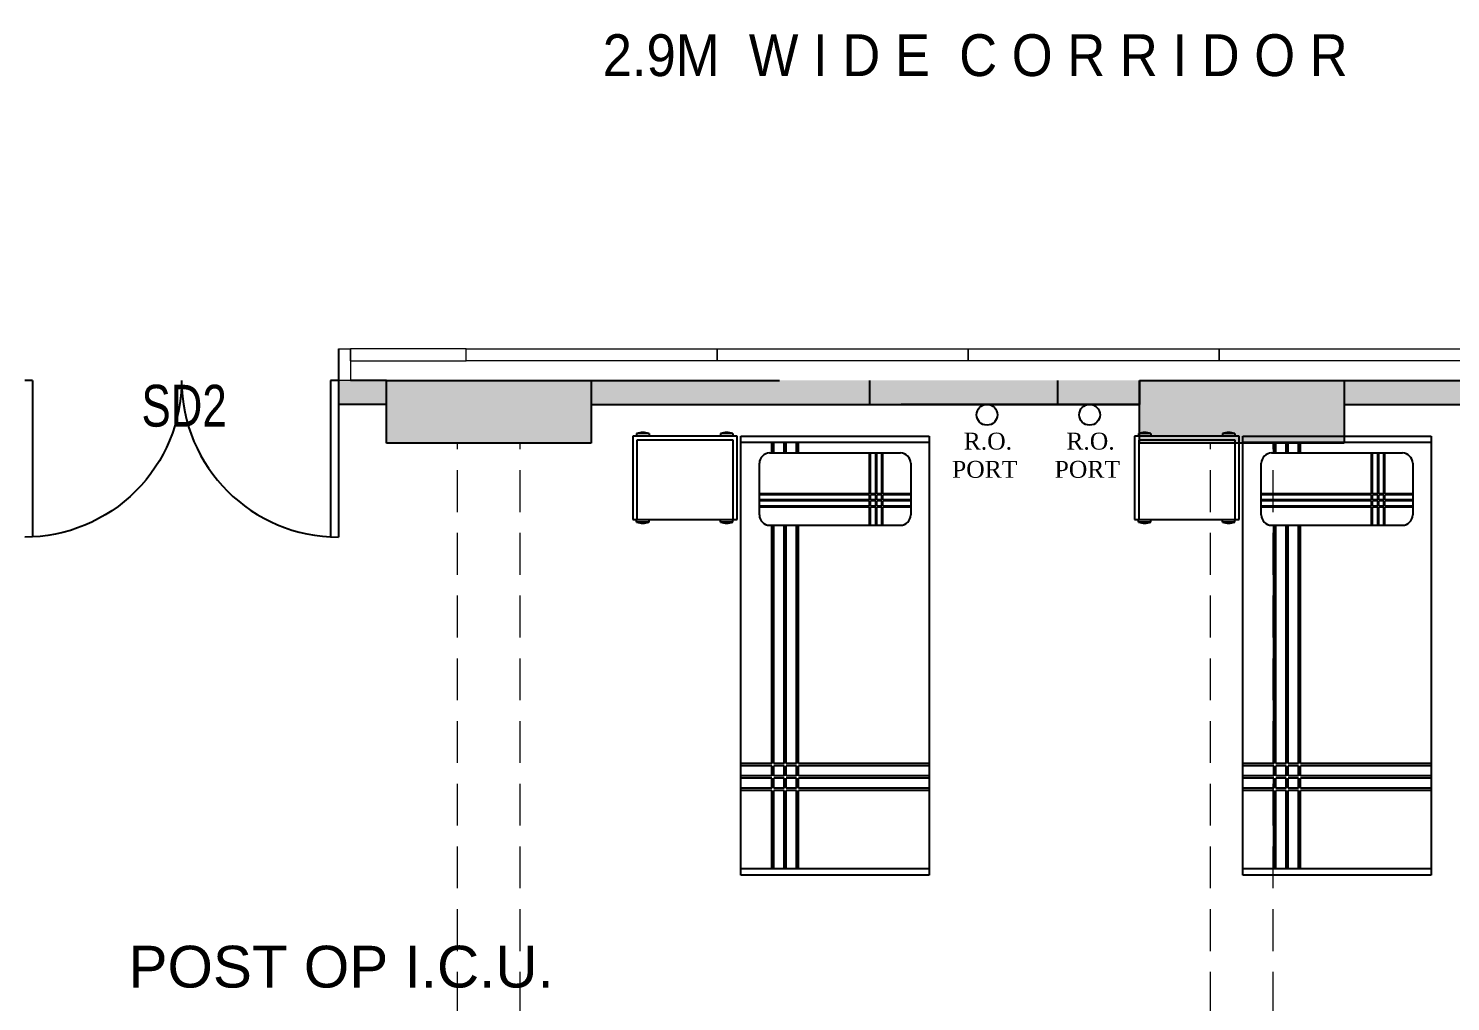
# Model space of a CAD drawing. Extents: x 11034434 to 11724204, y -4674497 to -3911811.
# Drawn here: x 11652738 to 11659537, y -4573195 to -4568539 of the extents above; entities that cross this region are included whole.
import ezdxf

# ---------------------------------------------------------------- set-up
doc = ezdxf.new("R2010")
doc.units = 0
doc.header["$MEASUREMENT"] = 0
doc.linetypes.add('CENTER', pattern=[0])
doc.linetypes.add('HIDDEN', pattern=[0.375, 0.25, -0.125])
doc.layers.get('0').update_dxf_attribs({"color": 251, "linetype": 'CONTINUOUS'})
for name, color, linetype in [('BEAM', 251, 'CONTINUOUS'), ('HATCH', 251, 'CONTINUOUS'), ('HS', 251, 'CONTINUOUS')]:
    doc.layers.add(name, color=color, linetype=linetype)
doc.layers.add('OT TEXT', color=251, linetype='CONTINUOUS', lineweight=5)
doc.layers.add('WALL PANEL', color=7, linetype='CONTINUOUS', lineweight=15)
doc.styles.add('ARIAL', font='arial.ttf', dxfattribs={"width": 0.75})
doc.styles.get("Standard").update_dxf_attribs({"font": 'arial.ttf'})

msp = doc.modelspace()

# ---------------------------------------------------------------- hatches: boundary and pattern name
at = {"layer": 'HATCH', "ltscale": 500}
h = msp.add_hatch(color=251, dxfattribs=at)
h.dxf.hatch_style = 1
h.paths.add_polyline_path([(11633364, -4566323), (11633664, -4566323), (11633664, -4567223), (11633364, -4567223)])
h.paths.add_polyline_path([(11676774, -4570188), (11677674, -4570188), (11677674, -4570488), (11676774, -4570488)])
h.paths.add_polyline_path([(11651189, -4576253), (11651489, -4576253), (11651489, -4577153), (11651189, -4577153)])
h.paths.add_polyline_path([(11673574, -4576253), (11674174, -4576253), (11674174, -4576553), (11673574, -4576553)])
h.paths.add_polyline_path([(11629934, -4558133), (11630684, -4558133), (11630684, -4558433), (11629934, -4558433)])
h.paths.add_polyline_path([(11629934, -4561663), (11630834, -4561663), (11630834, -4561963), (11629934, -4561963)])
h.paths.add_polyline_path([(11666915.7, -4576153), (11667744, -4576153), (11667744, -4576453), (11666915.7, -4576453)])
h.paths.add_polyline_path([(11643159, -4575553), (11643459, -4575553), (11643459, -4576453), (11643159, -4576453)])
h.paths.add_polyline_path([(11636989, -4575703), (11637289, -4575703), (11637289, -4576453), (11636989, -4576453)])
h.paths.add_polyline_path([(11636664, -4576478), (11636964, -4576478), (11636964, -4577228), (11636664, -4577228)])
h.paths.add_polyline_path([(11629934, -4547263), (11630684, -4547263), (11630684, -4547563), (11629934, -4547563)])
h.paths.add_polyline_path([(11676774, -4547263), (11677674, -4547263), (11677674, -4547563), (11676774, -4547563)])
h.paths.add_polyline_path([(11629834, -4566323), (11630134, -4566323), (11630134, -4567223), (11629834, -4567223)])
h.paths.add_polyline_path([(11636664, -4575703), (11636964, -4575703), (11636964, -4576453), (11636664, -4576453)])
h.paths.add_polyline_path([(11676674, -4533533), (11676974, -4533533), (11676974, -4532554.7), (11676674, -4532554.7)])
h.paths.add_polyline_path([(11629934, -4554533), (11630684, -4554533), (11630684, -4554833), (11629934, -4554833)])
h.paths.add_polyline_path([(11658389, -4576253), (11658689, -4576253), (11658689, -4577153), (11658389, -4577153)])
h.paths.add_polyline_path([(11676774, -4527303), (11677674, -4527303), (11677674, -4527603), (11676774, -4527603)])
h.paths.add_polyline_path([(11676774, -4543663), (11677674, -4543663), (11677674, -4543963), (11676774, -4543963)])
h.paths.add_polyline_path([(11629934, -4550933), (11630684, -4550933), (11630684, -4551233), (11629934, -4551233)])
h.paths.add_polyline_path([(11661989, -4570223), (11662289, -4570223), (11662289, -4571123), (11661989, -4571123)])
h.paths.add_polyline_path([(11676774, -4550933), (11677674, -4550933), (11677674, -4551233), (11676774, -4551233)])
h.paths.add_polyline_path([(11634979, -4536533), (11635279, -4536533), (11635279, -4537133), (11634979, -4537133)])
h.paths.add_polyline_path([(11629934, -4536533), (11630834, -4536533), (11630834, -4536833), (11629934, -4536833)])
h.paths.add_polyline_path([(11676774, -4536533), (11677574, -4536533), (11677574, -4536833), (11676774, -4536833)])
h.paths.add_polyline_path([(11673574, -4565263), (11674272.9, -4565263), (11674272.9, -4565563), (11673574, -4565563)])
h.paths.add_polyline_path([(11670744, -4576153), (11671572.3, -4576153), (11671572.3, -4576453), (11670744, -4576453)])
h.paths.add_polyline_path([(11676774, -4558133), (11677674, -4558133), (11677674, -4558433), (11676774, -4558433)])
h.paths.add_polyline_path([(11634979, -4532933), (11635279, -4532933), (11635279, -4533533), (11634979, -4533533)])
h.paths.add_polyline_path([(11635304, -4532933), (11635604, -4532933), (11635604, -4533533), (11635304, -4533533)])
h.paths.add_polyline_path([(11631314, -4532633), (11631614, -4532633), (11631614, -4533533), (11631314, -4533533)])
h.paths.add_polyline_path([(11676774, -4576153), (11677674, -4576153), (11677674, -4576453), (11676774, -4576453)])
h.paths.add_polyline_path([(11649424, -4525003), (11649724, -4525003), (11649724, -4525903), (11649424, -4525903)])
h.paths.add_polyline_path([(11655454, -4525003), (11655754, -4525003), (11655754, -4525903), (11655454, -4525903)])
h.paths.add_polyline_path([(11633364, -4575703), (11633664, -4575703), (11633664, -4576453), (11633364, -4576453)])
h.paths.add_polyline_path([(11635304, -4536533), (11635604, -4536533), (11635604, -4537133), (11635304, -4537133)])
h.paths.add_polyline_path([(11646124, -4525003), (11646424, -4525003), (11646424, -4525903), (11646124, -4525903)])
h.paths.add_polyline_path([(11631314, -4526753), (11631614, -4526753), (11631614, -4527503), (11631314, -4527503)])
h.paths.add_polyline_path([(11634979, -4540133), (11635279, -4540133), (11635279, -4540733), (11634979, -4540733)])
h.paths.add_polyline_path([(11635304, -4540733), (11635604, -4540733), (11635604, -4540133), (11635304, -4540133)])
h.paths.add_polyline_path([(11633364, -4561213), (11633664, -4561213), (11633664, -4561963), (11633364, -4561963)])
h.paths.add_polyline_path([(11634979, -4526753), (11635279, -4526753), (11635279, -4527503), (11634979, -4527503)])
h.paths.add_polyline_path([(11632914, -4576478), (11633664, -4576478), (11633664, -4576778), (11632914, -4576778)])
h.paths.add_polyline_path([(11661989, -4576253), (11662289, -4576253), (11662289, -4577153), (11661989, -4577153)])
h.paths.add_polyline_path([(11633364, -4570223), (11633664, -4570223), (11633664, -4570973), (11633364, -4570973)])
h.paths.add_polyline_path([(11654789, -4576253), (11655089, -4576253), (11655089, -4577153), (11654789, -4577153)])
h.paths.add_polyline_path([(11676774, -4540133), (11677674, -4540133), (11677674, -4540433), (11676774, -4540433)])
h.paths.add_polyline_path([(11629934, -4543663), (11630684, -4543663), (11630684, -4543963), (11629934, -4543963)])
h.paths.add_polyline_path([(11670744, -4576478), (11671344, -4576478), (11671344, -4576778), (11670744, -4576778)])
h.paths.add_polyline_path([(11629659, -4576478), (11630409, -4576478), (11630409, -4576778), (11629659, -4576778)])
h.paths.add_polyline_path([(11667144, -4576478), (11667744, -4576478), (11667744, -4576778), (11667144, -4576778)])
h.paths.add_polyline_path([(11630834, -4540133), (11629934, -4540133), (11629934, -4540433), (11630834, -4540433)])
h.paths.add_polyline_path([(11643159, -4570223), (11643459, -4570223), (11643459, -4571123), (11643159, -4571123)])
h.paths.add_polyline_path([(11647589, -4576253), (11647889, -4576253), (11647889, -4577153), (11647589, -4577153)])
h.paths.add_polyline_path([(11667444, -4570223), (11667744, -4570223), (11667744, -4571123), (11667444, -4571123)])
h.paths.add_polyline_path([(11676774, -4561663), (11677674, -4561663), (11677674, -4561963), (11676774, -4561963)])
h.paths.add_polyline_path([(11676774, -4566923), (11677752.3, -4566923), (11677752.3, -4567223), (11676774, -4567223)])
h.paths.add_polyline_path([(11637734, -4526603), (11638034, -4526603), (11638034, -4527503), (11637734, -4527503)])
edge = h.paths.add_edge_path()
edge.add_line((11658239, -4526603), (11658239, -4527503))
edge.add_line((11670744, -4567223), (11671722.3, -4567223))
edge.add_line((11636664, -4561213), (11636664, -4561963))
edge.add_line((11658539, -4533533), (11658539, -4532633))
edge.add_line((11636964, -4570973), (11636964, -4570223))
edge.add_line((11636989, -4570223), (11636989, -4570973))
h.paths.add_polyline_path([(11655454, -4566923), (11656354, -4566923), (11656354, -4567223), (11655454, -4567223)], flags=17)
h.paths.add_polyline_path([(11640094, -4566323), (11640394, -4566323), (11640394, -4567223), (11640094, -4567223)], flags=17)
h.paths.add_polyline_path([(11636989, -4566473), (11637289, -4566473), (11637289, -4567223), (11636989, -4567223)], flags=17)
h.paths.add_polyline_path([(11636989, -4570223), (11637289, -4570223), (11637289, -4570973), (11636989, -4570973)], flags=17)
h.paths.add_polyline_path([(11645445.7, -4566923), (11646424, -4566923), (11646424, -4567223), (11645445.7, -4567223)], flags=17)
h.paths.add_polyline_path([(11647249.9, -4570223), (11648228.1, -4570223), (11648228.1, -4570523), (11647249.9, -4570523)], flags=17)
h.paths.add_polyline_path([(11660814, -4566923), (11661714, -4566923), (11661714, -4567223), (11660814, -4567223)], flags=17)
h.paths.add_polyline_path([(11649424, -4566923), (11650402.3, -4566923), (11650402.3, -4567223), (11649424, -4567223)], flags=17)
h.paths.add_polyline_path([(11666844, -4566923), (11667744, -4566923), (11667744, -4567223), (11666844, -4567223)], flags=17)
h.paths.add_polyline_path([(11636664, -4566473), (11636964, -4566473), (11636964, -4567223), (11636664, -4567223)], flags=17)
h.paths.add_polyline_path([(11636664, -4570223), (11636964, -4570223), (11636964, -4570973), (11636664, -4570973)], flags=17)
h.paths.add_polyline_path([(11660814, -4540133), (11661714, -4540133), (11661714, -4540433), (11660814, -4540433)], flags=17)
h.paths.add_polyline_path([(11655454, -4532933), (11655754, -4532933), (11655754, -4533533), (11655454, -4533533)], flags=16)
h.paths.add_polyline_path([(11655454, -4547263), (11656354, -4547263), (11656354, -4547563), (11655454, -4547563)], flags=17)
h.paths.add_polyline_path([(11652224, -4531073), (11652824, -4531073), (11652824, -4531373), (11652224, -4531373)], flags=17)
h.paths.add_polyline_path([(11652224, -4533233), (11652824, -4533233), (11652824, -4533533), (11652224, -4533533)], flags=16)
h.paths.add_polyline_path([(11660814, -4561663), (11661714, -4561663), (11661714, -4561963), (11660814, -4561963)], flags=17)
h.paths.add_polyline_path([(11636664, -4561213), (11636964, -4561213), (11636964, -4561963), (11636664, -4561963)], flags=17)
h.paths.add_polyline_path([(11646424, -4551233), (11645524, -4551233), (11645524, -4550933), (11646424, -4550933)], flags=17)
h.paths.add_polyline_path([(11639494, -4558133), (11640394, -4558133), (11640394, -4558433), (11639494, -4558433)], flags=17)
h.paths.add_polyline_path([(11646124, -4561363), (11646424, -4561363), (11646424, -4562263), (11646124, -4562263)], flags=17)
h.paths.add_polyline_path([(11639494, -4561663), (11640394, -4561663), (11640394, -4561963), (11639494, -4561963)], flags=17)
h.paths.add_polyline_path([(11655454, -4558133), (11656354, -4558133), (11656354, -4558433), (11655454, -4558433)], flags=17)
h.paths.add_polyline_path([(11636989, -4561213), (11637289, -4561213), (11637289, -4561963), (11636989, -4561963)], flags=17)
h.paths.add_polyline_path([(11639494, -4554533), (11640394, -4554533), (11640394, -4554833), (11639494, -4554833)], flags=17)
h.paths.add_polyline_path([(11660814, -4543663), (11661714, -4543663), (11661714, -4543963), (11660814, -4543963)], flags=17)
h.paths.add_polyline_path([(11660814, -4554533), (11661714, -4554533), (11661714, -4554833), (11660814, -4554833)], flags=17)
h.paths.add_polyline_path([(11660814, -4550933), (11661714, -4550933), (11661714, -4551233), (11660814, -4551233)], flags=17)
h.paths.add_polyline_path([(11664314, -4565263), (11664914, -4565263), (11664914, -4565563), (11664314, -4565563)], flags=17)
h.paths.add_polyline_path([(11670744, -4547263), (11671644, -4547263), (11671644, -4547563), (11670744, -4547563)], flags=17)
h.paths.add_polyline_path([(11666844, -4547263), (11667744, -4547263), (11667744, -4547563), (11666844, -4547563)], flags=17)
h.paths.add_polyline_path([(11649424, -4554233), (11649724, -4554233), (11649724, -4555133), (11649424, -4555133)], flags=17)
h.paths.add_polyline_path([(11655454, -4554533), (11656354, -4554533), (11656354, -4554833), (11655454, -4554833)], flags=17)
h.paths.add_polyline_path([(11670744, -4566923), (11671722.3, -4566923), (11671722.3, -4567223), (11670744, -4567223)], flags=17)
h.paths.add_polyline_path([(11646124, -4554233), (11646424, -4554233), (11646424, -4555133), (11646124, -4555133)], flags=17)
h.paths.add_polyline_path([(11667444, -4554233), (11667744, -4554233), (11667744, -4555133), (11667444, -4555133)], flags=17)
h.paths.add_polyline_path([(11649424, -4547263), (11650324, -4547263), (11650324, -4547563), (11649424, -4547563)], flags=17)
h.paths.add_polyline_path([(11662541.5, -4533233), (11663441.5, -4533233), (11663441.5, -4533533), (11662541.5, -4533533)], flags=17)
h.paths.add_polyline_path([(11666844, -4533233), (11667744, -4533233), (11667744, -4533533), (11666844, -4533533)], flags=17)
h.paths.add_polyline_path([(11670744, -4533233), (11671644, -4533233), (11671644, -4533533), (11670744, -4533533)], flags=17)
h.paths.add_polyline_path([(11655454, -4550933), (11656354, -4550933), (11656354, -4551233), (11655454, -4551233)], flags=17)
h.paths.add_polyline_path([(11649424, -4550933), (11650324, -4550933), (11650324, -4551233), (11649424, -4551233)], flags=17)
h.paths.add_polyline_path([(11642994, -4565263), (11643594, -4565263), (11643594, -4565563), (11642994, -4565563)], flags=17)
h.paths.add_polyline_path([(11655454, -4540133), (11656354, -4540133), (11656354, -4540433), (11655454, -4540433)], flags=17)
h.paths.add_polyline_path([(11639494, -4550933), (11640394, -4550933), (11640394, -4551233), (11639494, -4551233)], flags=17)
h.paths.add_polyline_path([(11670744, -4550933), (11671644, -4550933), (11671644, -4551233), (11670744, -4551233)], flags=17)
h.paths.add_polyline_path([(11666844, -4550933), (11667744, -4550933), (11667744, -4551233), (11666844, -4551233)], flags=17)
h.paths.add_polyline_path([(11670744, -4554233), (11671044, -4554233), (11671044, -4555133), (11670744, -4555133)], flags=17)
h.paths.add_polyline_path([(11649424, -4557833), (11649724, -4557833), (11649724, -4558733), (11649424, -4558733)], flags=17)
h.paths.add_polyline_path([(11670744, -4561363), (11671044, -4561363), (11671044, -4562263), (11670744, -4562263)], flags=17)
h.paths.add_polyline_path([(11655454, -4543663), (11656354, -4543663), (11656354, -4543963), (11655454, -4543963)], flags=17)
h.paths.add_polyline_path([(11667444, -4543363), (11667744, -4543363), (11667744, -4544263), (11667444, -4544263)], flags=17)
h.paths.add_polyline_path([(11670744, -4543363), (11671044, -4543363), (11671044, -4544263), (11670744, -4544263)], flags=17)
h.paths.add_polyline_path([(11645524, -4547263), (11646424, -4547263), (11646424, -4547563), (11645524, -4547563)], flags=17)
h.paths.add_polyline_path([(11660618.7, -4547262.8), (11661714, -4547263), (11661714, -4547563), (11660618.7, -4547562.8)], flags=17)
h.paths.add_polyline_path([(11639494, -4547263), (11640394, -4547263), (11640394, -4547563), (11639494, -4547563)], flags=17)
h.paths.add_polyline_path([(11654449.9, -4570223), (11655428.1, -4570223), (11655428.1, -4570523), (11654449.9, -4570523)], flags=17)
h.paths.add_polyline_path([(11646124, -4557833), (11646424, -4557833), (11646424, -4558733), (11646124, -4558733)], flags=17)
h.paths.add_polyline_path([(11641979, -4527503), (11642279, -4527503), (11642279, -4526703), (11641979, -4526703)], flags=17)
h.paths.add_polyline_path([(11670744, -4539833), (11671044, -4539833), (11671044, -4540733), (11670744, -4540733)], flags=17)
h.paths.add_polyline_path([(11646124, -4530473), (11646424, -4530473), (11646424, -4531373), (11646124, -4531373)], flags=17)
h.paths.add_polyline_path([(11660814, -4536533), (11661714, -4536533), (11661714, -4536833), (11660814, -4536833)], flags=17)
h.paths.add_polyline_path([(11655454, -4530473), (11655754, -4530473), (11655754, -4531373), (11655454, -4531373)], flags=17)
h.paths.add_polyline_path([(11641979, -4532633), (11642279, -4532633), (11642279, -4533533), (11641979, -4533533)], flags=17)
h.paths.add_polyline_path([(11658239, -4532633), (11658539, -4532633), (11658539, -4533533), (11658239, -4533533)], flags=16)
h.paths.add_polyline_path([(11639494, -4536533), (11640394, -4536533), (11640394, -4536833), (11639494, -4536833)], flags=17)
h.paths.add_polyline_path([(11649424, -4536533), (11650069, -4536533), (11650069, -4536833), (11649424, -4536833)], flags=17)
h.paths.add_polyline_path([(11637734, -4532633), (11638034, -4532633), (11638034, -4533533), (11637734, -4533533)], flags=17)
h.paths.add_polyline_path([(11667444, -4526603), (11667744, -4526603), (11667744, -4527503), (11667444, -4527503)], flags=17)
h.paths.add_polyline_path([(11646124, -4532633), (11646424, -4532633), (11646424, -4533533), (11646124, -4533533)], flags=17)
h.paths.add_polyline_path([(11662841.5, -4526603), (11663141.5, -4526603), (11663141.5, -4527503), (11662841.5, -4527503)], flags=17)
h.paths.add_polyline_path([(11670744, -4536533), (11671644, -4536533), (11671644, -4536833), (11670744, -4536833)], flags=17)
h.paths.add_polyline_path([(11646124, -4543363), (11646424, -4543363), (11646424, -4544263), (11646124, -4544263)], flags=17)
h.paths.add_polyline_path([(11639494, -4540133), (11640394, -4540133), (11640394, -4540433), (11639494, -4540433)], flags=17)
h.paths.add_polyline_path([(11658239, -4526603), (11658539, -4526603), (11658539, -4527503), (11658239, -4527503)], flags=17)
h.paths.add_polyline_path([(11666844, -4536533), (11667744, -4536533), (11667744, -4536833), (11666844, -4536833)], flags=17)
h.paths.add_polyline_path([(11670744, -4526603), (11671044, -4526603), (11671044, -4527503), (11670744, -4527503)], flags=17)
h.paths.add_polyline_path([(11658049.9, -4570223), (11659028.1, -4570223), (11659028.1, -4570523), (11658049.9, -4570523)], flags=17)
h.paths.add_polyline_path([(11655454, -4536533), (11656354, -4536533), (11656354, -4536833), (11655454, -4536833)], flags=17)
h.paths.add_polyline_path([(11655454, -4561663), (11656354, -4561663), (11656354, -4561963), (11655454, -4561963)], flags=17)
h.paths.add_polyline_path([(11649424, -4539833), (11649724, -4539833), (11649724, -4540733), (11649424, -4540733)], flags=17)
h.paths.add_polyline_path([(11660814, -4558133), (11661714, -4558133), (11661714, -4558433), (11660814, -4558433)], flags=17)
h.paths.add_polyline_path([(11646124, -4540733), (11646424, -4540733), (11646424, -4539835.4), (11646124, -4539835.4)], flags=17)
h.paths.add_polyline_path([(11667444, -4557833), (11667744, -4557833), (11667744, -4558733), (11667444, -4558733)], flags=17)
h.paths.add_polyline_path([(11649424, -4561363), (11649724, -4561363), (11649724, -4562263), (11649424, -4562263)], flags=17)
h.paths.add_polyline_path([(11670744, -4557833), (11671044, -4557833), (11671044, -4558733), (11670744, -4558733)], flags=17)
h.paths.add_polyline_path([(11645445.7, -4536533), (11646424, -4536533), (11646424, -4536833), (11645445.7, -4536833)], flags=17)
h.paths.add_polyline_path([(11667444, -4561363), (11667744, -4561363), (11667744, -4562263), (11667444, -4562263)], flags=17)
h.paths.add_polyline_path([(11649424, -4543363), (11649724, -4543363), (11649724, -4544263), (11649424, -4544263)], flags=17)
h.paths.add_polyline_path([(11639494, -4543663), (11640394, -4543663), (11640394, -4543963), (11639494, -4543963)], flags=17)
h.paths.add_polyline_path([(11667444, -4539833), (11667744, -4539833), (11667744, -4540733), (11667444, -4540733)], flags=17)
h.paths.add_polyline_path([(11671044, -4570280.2), (11670744, -4570280.2), (11670744, -4571201.3), (11671044, -4571201.3)])
at = {"layer": 'HS', "linetype": 'CENTER', "ltscale": 500, "true_color": 0x636466}
h = msp.add_hatch(dxfattribs=at)
h.set_pattern_fill('ANSI31', color=251, scale=10)
h.set_pattern_definition([(45, (11649584.3326, -4576357.0299), (-0.88388348, 0.88388348), [])])
h.paths.add_polyline_path([(11651189, -4576253), (11650503, -4576253, -0.135626), (11650476.5, -4576253), (11649058, -4576253), (11649058, -4576453), (11651189, -4576453)])
h.paths.add_polyline_path([(11648158, -4576253), (11647889, -4576253), (11647889, -4576453), (11648158, -4576453)])
h.paths.add_polyline_path([(11651758, -4576253), (11651489, -4576253), (11651489, -4576453), (11651758, -4576453)])
h.paths.add_polyline_path([(11654789, -4576253), (11654734.8, -4576253), (11654734.8, -4576353.3), (11653786.7, -4576352.7), (11653786.8, -4576253), (11653703.4, -4576253), (11653703.4, -4576353), (11652755.3, -4576353), (11652755.4, -4576253), (11652658, -4576253), (11652658, -4576453), (11654789, -4576453)])
h.paths.add_polyline_path([(11655358, -4576253), (11655089, -4576253), (11655089, -4576453), (11655358, -4576453)])
h.paths.add_polyline_path([(11658389, -4576253), (11657739, -4576253, -0.135626), (11657712.5, -4576253), (11657300.1, -4576253, -0.135626), (11657273.5, -4576253), (11656258, -4576253), (11656258, -4576453), (11658389, -4576453)])
h.paths.add_polyline_path([(11660873.5, -4576253), (11659930, -4576253, -0.135626), (11659903.5, -4576253), (11658689, -4576253), (11658689, -4576453), (11660873.5, -4576453)])
h.paths.add_polyline_path([(11661989, -4576253), (11661773.5, -4576253), (11661773.5, -4576453), (11661989, -4576453)])
h.paths.add_polyline_path([(11637679.9, -4567158), (11637664.9, -4567158), (11637664.9, -4567123), (11637619.9, -4567123), (11637289, -4567123), (11637289, -4567223), (11637619.9, -4567223), (11637664.9, -4567223), (11637664.9, -4567220.5, 0.414214), (11637677.4, -4567208)])
at = {"layer": 'HS', "lineweight": -3, "ltscale": 500}
h = msp.add_hatch(color=256, dxfattribs=at)
h.dxf.hatch_style = 1
h.paths.add_polyline_path([(11654219.9, -4570223), (11654219.9, -4570338), (11654449.9, -4570338), (11654449.9, -4570223)])
h = msp.add_hatch(color=256, dxfattribs=at)
h.dxf.hatch_style = 1
h.paths.add_polyline_path([(11657659.9, -4570223), (11655428.1, -4570223), (11655428.1, -4570338), (11657659.9, -4570338)])
h.paths.add_polyline_path([(11657659.9, -4570338), (11657659.9, -4570223), (11658049.9, -4570223), (11658049.9, -4570338)])
h = msp.add_hatch(color=256, dxfattribs=at)
h.dxf.hatch_style = 1
h.paths.add_polyline_path([(11661989, -4570338), (11661989, -4570223), (11660133.5, -4570223), (11660133.5, -4570338)])
h.paths.add_polyline_path([(11660133.5, -4570338), (11660133.5, -4570223), (11659028.1, -4570223), (11659028.1, -4570338)])

# ---------------------------------------------------------------- linework, layer by layer
at = {"lineweight": 25, "ltscale": 500}
for p, q in [((11654219.9, -4570073), (11654219.9, -4570303)), ((11654449.9, -4570523), (11654449.9, -4570223)), ((11654449.9, -4570223), (11655428.1, -4570223)), ((11655428.1, -4570223), (11655428.1, -4570523)), ((11656759.9, -4570338), (11656759.9, -4570223)), ((11657659.9, -4570338), (11657659.9, -4570223)), ((11658049.9, -4570523), (11658049.9, -4570223)), ((11658049.9, -4570223), (11659028.1, -4570223)), ((11659028.1, -4570223), (11659028.1, -4570523)), ((11658049.9, -4570338), (11656909.9, -4570338)), ((11655428.1, -4570523), (11654449.9, -4570523)), ((11659028.1, -4570523), (11658049.9, -4570523))]:
    msp.add_line(p, q, dxfattribs=at)
at = {"lineweight": 25}
for p, q in [((11652757.4, -4570223), (11652757.4, -4570972.1)), ((11654182.4, -4570223), (11654182.4, -4570972.1)), ((11654219.9, -4570223), (11654219.9, -4570973)), ((11654449.9, -4570223), (11654277, -4570223)), ((11655428.1, -4570223), (11655428.1, -4570338)), ((11655428.1, -4570223), (11656328.1, -4570223)), ((11658049.9, -4570223), (11658049.9, -4570338)), ((11659028.1, -4570223), (11659028.1, -4570338)), ((11659028.1, -4570223), (11661989, -4570223)), ((11654449.9, -4570338), (11654219.9, -4570338)), ((11655428.1, -4570338), (11658049.9, -4570338)), ((11659028.1, -4570338), (11661989, -4570338)), ((11656126.8, -4570489.4), (11655626.8, -4570489.4)), ((11655626.8, -4570489.4), (11655626.8, -4570889.4)), ((11655704.7, -4570477.2), (11655645.6, -4570477.2)), ((11655645.6, -4570477.2), (11655645.6, -4570489.4)), ((11655704.7, -4570477.2), (11655704.7, -4570489.4)), ((11656105.7, -4570477.2), (11656046.6, -4570477.2)), ((11656046.6, -4570477.2), (11656046.6, -4570489.4)), ((11656105.7, -4570477.2), (11656105.7, -4570489.4)), ((11656126.8, -4570889.4), (11656126.8, -4570489.4)), ((11656144.3, -4572589.4), (11656144.3, -4570489.4)), ((11656144.3, -4570489.4), (11657044.3, -4570489.4)), ((11657044.3, -4570489.4), (11657044.3, -4572589.4)), ((11658526.8, -4570489.4), (11658026.8, -4570489.4)), ((11658026.8, -4570489.4), (11658026.8, -4570889.4)), ((11658104.7, -4570477.2), (11658045.6, -4570477.2)), ((11658045.6, -4570477.2), (11658045.6, -4570489.4)), ((11658104.7, -4570477.2), (11658104.7, -4570489.4)), ((11658505.7, -4570477.2), (11658446.6, -4570477.2)), ((11658446.6, -4570477.2), (11658446.6, -4570489.4)), ((11658505.7, -4570477.2), (11658505.7, -4570489.4)), ((11658526.8, -4570889.4), (11658526.8, -4570489.4)), ((11658544.3, -4572589.4), (11658544.3, -4570489.4)), ((11658544.3, -4570489.4), (11659444.3, -4570489.4)), ((11659444.3, -4570489.4), (11659444.3, -4572589.4)), ((11656107.1, -4570509.1), (11655646.5, -4570509.1)), ((11655646.5, -4570509.1), (11655646.5, -4570889.4)), ((11656107.1, -4570889.4), (11656107.1, -4570509.1)), ((11656144.3, -4570518.9), (11657044.3, -4570518.9)), ((11658507.1, -4570509.1), (11658046.5, -4570509.1)), ((11658046.5, -4570509.1), (11658046.5, -4570889.4)), ((11658507.1, -4570889.4), (11658507.1, -4570509.1)), ((11658544.3, -4570518.9), (11659444.3, -4570518.9)), ((11656232.4, -4570867.1), (11656232.4, -4570619.7)), ((11656281.6, -4570570.4), (11656906.9, -4570570.4)), ((11656956.1, -4570619.7), (11656956.1, -4570867.1)), ((11658632.4, -4570867.1), (11658632.4, -4570619.7)), ((11658681.6, -4570570.4), (11659306.9, -4570570.4)), ((11659356.1, -4570619.7), (11659356.1, -4570867.1)), ((11655626.8, -4570889.4), (11656126.8, -4570889.4)), ((11655645.6, -4570901.6), (11655645.6, -4570889.4)), ((11655704.7, -4570901.6), (11655645.6, -4570901.6)), ((11655704.7, -4570901.6), (11655704.7, -4570889.4)), ((11656046.6, -4570901.6), (11656046.6, -4570889.4)), ((11656105.7, -4570901.6), (11656046.6, -4570901.6)), ((11656105.7, -4570901.6), (11656105.7, -4570889.4)), ((11658026.8, -4570889.4), (11658526.8, -4570889.4)), ((11658045.6, -4570901.6), (11658045.6, -4570889.4)), ((11658104.7, -4570901.6), (11658045.6, -4570901.6)), ((11658104.7, -4570901.6), (11658104.7, -4570889.4)), ((11658446.6, -4570901.6), (11658446.6, -4570889.4)), ((11658505.7, -4570901.6), (11658446.6, -4570901.6)), ((11658505.7, -4570901.6), (11658505.7, -4570889.4)), ((11656281.6, -4570916.3), (11656906.9, -4570916.3)), ((11658681.6, -4570916.3), (11659306.9, -4570916.3)), ((11657044.3, -4572559.9), (11656144.3, -4572559.9)), ((11657044.3, -4572589.4), (11656144.3, -4572589.4)), ((11659444.3, -4572559.9), (11658544.3, -4572559.9)), ((11659444.3, -4572589.4), (11658544.3, -4572589.4))]:
    msp.add_line(p, q, dxfattribs=at)
at = {"lineweight": 25, "ltscale": 0.75}
for p, q in [((11656291.9, -4570570.4), (11656291.9, -4570518.9)), ((11656301.7, -4570570.4), (11656301.7, -4570518.9)), ((11656350.9, -4570570.4), (11656350.9, -4570518.9)), ((11656360.8, -4570570.4), (11656360.8, -4570518.9)), ((11656410, -4570570.4), (11656410, -4570518.9)), ((11656419.8, -4570570.4), (11656419.8, -4570518.9)), ((11658691.9, -4570570.4), (11658691.9, -4570518.9)), ((11658701.7, -4570570.4), (11658701.7, -4570518.9)), ((11658751, -4570570.4), (11658751, -4570518.9)), ((11658760.8, -4570570.4), (11658760.8, -4570518.9)), ((11658810, -4570570.4), (11658810, -4570518.9)), ((11658819.9, -4570570.4), (11658819.9, -4570518.9)), ((11656759.4, -4570765.4), (11656759.4, -4570570.4)), ((11656764.3, -4570765.4), (11656764.3, -4570570.4)), ((11656788.9, -4570765.4), (11656788.9, -4570570.4)), ((11656793.8, -4570765.4), (11656793.8, -4570570.4)), ((11656818.4, -4570765.4), (11656818.4, -4570570.4)), ((11656823.4, -4570765.4), (11656823.4, -4570570.4)), ((11659159.4, -4570765.4), (11659159.4, -4570570.4)), ((11659164.3, -4570765.4), (11659164.3, -4570570.4)), ((11659188.9, -4570765.4), (11659188.9, -4570570.4)), ((11659193.8, -4570765.4), (11659193.8, -4570570.4)), ((11659218.5, -4570765.4), (11659218.5, -4570570.4)), ((11659223.4, -4570765.4), (11659223.4, -4570570.4)), ((11656759.4, -4570765.4), (11656232.4, -4570765.4)), ((11656759.4, -4570770.3), (11656232.4, -4570770.3)), ((11656759.4, -4570795), (11656759.4, -4570770.3)), ((11656788.9, -4570765.4), (11656764.3, -4570765.4)), ((11656764.3, -4570795), (11656764.3, -4570770.3)), ((11656788.9, -4570770.3), (11656764.3, -4570770.3)), ((11656788.9, -4570795), (11656788.9, -4570770.3)), ((11656818.4, -4570765.4), (11656793.8, -4570765.4)), ((11656793.8, -4570795), (11656793.8, -4570770.3)), ((11656818.4, -4570770.3), (11656793.8, -4570770.3)), ((11656818.4, -4570795), (11656818.4, -4570770.3)), ((11656956.1, -4570765.4), (11656823.4, -4570765.4)), ((11656823.4, -4570795), (11656823.4, -4570770.3)), ((11656956.1, -4570770.3), (11656823.4, -4570770.3)), ((11659159.4, -4570765.4), (11658632.4, -4570765.4)), ((11659159.4, -4570770.3), (11658632.4, -4570770.3)), ((11659159.4, -4570795), (11659159.4, -4570770.3)), ((11659188.9, -4570765.4), (11659164.3, -4570765.4)), ((11659164.3, -4570795), (11659164.3, -4570770.3)), ((11659188.9, -4570770.3), (11659164.3, -4570770.3)), ((11659188.9, -4570795), (11659188.9, -4570770.3)), ((11659218.5, -4570765.4), (11659193.8, -4570765.4)), ((11659193.8, -4570795), (11659193.8, -4570770.3)), ((11659218.5, -4570770.3), (11659193.8, -4570770.3)), ((11659218.5, -4570795), (11659218.5, -4570770.3)), ((11659356.1, -4570765.4), (11659223.4, -4570765.4)), ((11659223.4, -4570795), (11659223.4, -4570770.3)), ((11659356.1, -4570770.3), (11659223.4, -4570770.3)), ((11656759.4, -4570795), (11656232.4, -4570795)), ((11656759.4, -4570799.9), (11656232.4, -4570799.9)), ((11656759.4, -4570824.5), (11656232.4, -4570824.5)), ((11656759.4, -4570829.4), (11656232.4, -4570829.4)), ((11656759.4, -4570824.5), (11656759.4, -4570799.9)), ((11656759.4, -4570916.3), (11656759.4, -4570829.4)), ((11656788.9, -4570795), (11656764.3, -4570795)), ((11656788.9, -4570799.9), (11656764.3, -4570799.9)), ((11656764.3, -4570824.5), (11656764.3, -4570799.9)), ((11656788.9, -4570824.5), (11656764.3, -4570824.5)), ((11656788.9, -4570829.4), (11656764.3, -4570829.4)), ((11656764.3, -4570916.3), (11656764.3, -4570829.4)), ((11656788.9, -4570824.5), (11656788.9, -4570799.9)), ((11656788.9, -4570916.3), (11656788.9, -4570829.4)), ((11656818.4, -4570795), (11656793.8, -4570795)), ((11656818.4, -4570799.9), (11656793.8, -4570799.9)), ((11656793.8, -4570824.5), (11656793.8, -4570799.9)), ((11656818.4, -4570824.5), (11656793.8, -4570824.5)), ((11656818.4, -4570829.4), (11656793.8, -4570829.4)), ((11656793.8, -4570916.3), (11656793.8, -4570829.4)), ((11656818.4, -4570824.5), (11656818.4, -4570799.9)), ((11656818.4, -4570916.3), (11656818.4, -4570829.4)), ((11656956.1, -4570795), (11656823.4, -4570795)), ((11656823.4, -4570824.5), (11656823.4, -4570799.9)), ((11656956.1, -4570799.9), (11656823.4, -4570799.9)), ((11656956.1, -4570824.5), (11656823.4, -4570824.5)), ((11656956.1, -4570829.4), (11656823.4, -4570829.4)), ((11656823.4, -4570916.3), (11656823.4, -4570829.4)), ((11659159.4, -4570795), (11658632.4, -4570795)), ((11659159.4, -4570799.9), (11658632.4, -4570799.9)), ((11659159.4, -4570824.5), (11658632.4, -4570824.5)), ((11659159.4, -4570829.4), (11658632.4, -4570829.4)), ((11659159.4, -4570824.5), (11659159.4, -4570799.9)), ((11659159.4, -4570916.3), (11659159.4, -4570829.4)), ((11659188.9, -4570795), (11659164.3, -4570795)), ((11659188.9, -4570799.9), (11659164.3, -4570799.9)), ((11659164.3, -4570824.5), (11659164.3, -4570799.9)), ((11659188.9, -4570824.5), (11659164.3, -4570824.5)), ((11659188.9, -4570829.4), (11659164.3, -4570829.4)), ((11659164.3, -4570916.3), (11659164.3, -4570829.4)), ((11659188.9, -4570824.5), (11659188.9, -4570799.9)), ((11659188.9, -4570916.3), (11659188.9, -4570829.4)), ((11659218.5, -4570795), (11659193.8, -4570795)), ((11659218.5, -4570799.9), (11659193.8, -4570799.9)), ((11659193.8, -4570824.5), (11659193.8, -4570799.9)), ((11659218.5, -4570824.5), (11659193.8, -4570824.5)), ((11659218.5, -4570829.4), (11659193.8, -4570829.4)), ((11659193.8, -4570916.3), (11659193.8, -4570829.4)), ((11659218.5, -4570824.5), (11659218.5, -4570799.9)), ((11659218.5, -4570916.3), (11659218.5, -4570829.4)), ((11659356.1, -4570795), (11659223.4, -4570795)), ((11659223.4, -4570824.5), (11659223.4, -4570799.9)), ((11659356.1, -4570799.9), (11659223.4, -4570799.9)), ((11659356.1, -4570824.5), (11659223.4, -4570824.5)), ((11659356.1, -4570829.4), (11659223.4, -4570829.4)), ((11659223.4, -4570916.3), (11659223.4, -4570829.4)), ((11656291.9, -4572056.6), (11656291.9, -4570916.3)), ((11656301.7, -4572056.6), (11656301.7, -4570916.3)), ((11656350.9, -4572056.6), (11656350.9, -4570916.3)), ((11656360.8, -4572056.6), (11656360.8, -4570916.3)), ((11656410, -4572056.6), (11656410, -4570916.3)), ((11656419.8, -4572056.6), (11656419.8, -4570916.3)), ((11658691.9, -4572056.6), (11658691.9, -4570916.3)), ((11658701.7, -4572056.6), (11658701.7, -4570916.3)), ((11658751, -4572056.6), (11658751, -4570916.3)), ((11658760.8, -4572056.6), (11658760.8, -4570916.3)), ((11658810, -4572056.6), (11658810, -4570916.3)), ((11658819.9, -4572056.6), (11658819.9, -4570916.3)), ((11656291.9, -4572056.6), (11656144.3, -4572056.6)), ((11656350.9, -4572056.6), (11656301.7, -4572056.6)), ((11656410, -4572056.6), (11656360.8, -4572056.6)), ((11657044.3, -4572056.6), (11656419.8, -4572056.6)), ((11658691.9, -4572056.6), (11658544.3, -4572056.6)), ((11658751, -4572056.6), (11658701.7, -4572056.6)), ((11658810, -4572056.6), (11658760.8, -4572056.6)), ((11659444.3, -4572056.6), (11658819.9, -4572056.6)), ((11656291.9, -4572066.4), (11656144.3, -4572066.4)), ((11656291.9, -4572115.6), (11656144.3, -4572115.6)), ((11656291.9, -4572125.5), (11656144.3, -4572125.5)), ((11656291.9, -4572115.6), (11656291.9, -4572066.4)), ((11656291.9, -4572174.7), (11656291.9, -4572125.5)), ((11656301.7, -4572115.6), (11656301.7, -4572066.4)), ((11656350.9, -4572066.4), (11656301.7, -4572066.4)), ((11656350.9, -4572115.6), (11656301.7, -4572115.6)), ((11656301.7, -4572174.7), (11656301.7, -4572125.5)), ((11656350.9, -4572125.5), (11656301.7, -4572125.5)), ((11656350.9, -4572115.6), (11656350.9, -4572066.4)), ((11656350.9, -4572174.7), (11656350.9, -4572125.5)), ((11656360.8, -4572115.6), (11656360.8, -4572066.4)), ((11656410, -4572066.4), (11656360.8, -4572066.4)), ((11656410, -4572115.6), (11656360.8, -4572115.6)), ((11656360.8, -4572174.7), (11656360.8, -4572125.5)), ((11656410, -4572125.5), (11656360.8, -4572125.5)), ((11656410, -4572115.6), (11656410, -4572066.4)), ((11656410, -4572174.7), (11656410, -4572125.5)), ((11656419.8, -4572115.6), (11656419.8, -4572066.4)), ((11657044.3, -4572066.4), (11656419.8, -4572066.4)), ((11657044.3, -4572115.6), (11656419.8, -4572115.6)), ((11656419.8, -4572174.7), (11656419.8, -4572125.5)), ((11657044.3, -4572125.5), (11656419.8, -4572125.5)), ((11658691.9, -4572066.4), (11658544.3, -4572066.4)), ((11658691.9, -4572115.6), (11658544.3, -4572115.6)), ((11658691.9, -4572125.5), (11658544.3, -4572125.5)), ((11658691.9, -4572115.6), (11658691.9, -4572066.4)), ((11658691.9, -4572174.7), (11658691.9, -4572125.5)), ((11658701.7, -4572115.6), (11658701.7, -4572066.4)), ((11658751, -4572066.4), (11658701.7, -4572066.4)), ((11658751, -4572115.6), (11658701.7, -4572115.6)), ((11658701.7, -4572174.7), (11658701.7, -4572125.5)), ((11658751, -4572125.5), (11658701.7, -4572125.5)), ((11658751, -4572115.6), (11658751, -4572066.4)), ((11658751, -4572174.7), (11658751, -4572125.5)), ((11658760.8, -4572115.6), (11658760.8, -4572066.4)), ((11658810, -4572066.4), (11658760.8, -4572066.4)), ((11658810, -4572115.6), (11658760.8, -4572115.6)), ((11658760.8, -4572174.7), (11658760.8, -4572125.5)), ((11658810, -4572125.5), (11658760.8, -4572125.5)), ((11658810, -4572115.6), (11658810, -4572066.4)), ((11658810, -4572174.7), (11658810, -4572125.5)), ((11658819.9, -4572115.6), (11658819.9, -4572066.4)), ((11659444.3, -4572066.4), (11658819.9, -4572066.4)), ((11659444.3, -4572115.6), (11658819.9, -4572115.6)), ((11658819.9, -4572174.7), (11658819.9, -4572125.5)), ((11659444.3, -4572125.5), (11658819.9, -4572125.5)), ((11656291.9, -4572174.7), (11656144.3, -4572174.7)), ((11656291.9, -4572184.5), (11656144.3, -4572184.5)), ((11656291.9, -4572559.9), (11656291.9, -4572184.5)), ((11656350.9, -4572174.7), (11656301.7, -4572174.7)), ((11656301.7, -4572559.9), (11656301.7, -4572184.5)), ((11656350.9, -4572184.5), (11656301.7, -4572184.5)), ((11656350.9, -4572559.9), (11656350.9, -4572184.5)), ((11656410, -4572174.7), (11656360.8, -4572174.7)), ((11656360.8, -4572559.9), (11656360.8, -4572184.5)), ((11656410, -4572184.5), (11656360.8, -4572184.5)), ((11656410, -4572559.9), (11656410, -4572184.5)), ((11657044.3, -4572174.7), (11656419.8, -4572174.7)), ((11656419.8, -4572559.9), (11656419.8, -4572184.5)), ((11657044.3, -4572184.5), (11656419.8, -4572184.5)), ((11658691.9, -4572174.7), (11658544.3, -4572174.7)), ((11658691.9, -4572184.5), (11658544.3, -4572184.5)), ((11658691.9, -4572559.9), (11658691.9, -4572184.5)), ((11658751, -4572174.7), (11658701.7, -4572174.7)), ((11658701.7, -4572559.9), (11658701.7, -4572184.5)), ((11658751, -4572184.5), (11658701.7, -4572184.5)), ((11658751, -4572559.9), (11658751, -4572184.5)), ((11658810, -4572174.7), (11658760.8, -4572174.7)), ((11658760.8, -4572559.9), (11658760.8, -4572184.5)), ((11658810, -4572184.5), (11658760.8, -4572184.5)), ((11658810, -4572559.9), (11658810, -4572184.5)), ((11659444.3, -4572174.7), (11658819.9, -4572174.7)), ((11658819.9, -4572559.9), (11658819.9, -4572184.5)), ((11659444.3, -4572184.5), (11658819.9, -4572184.5))]:
    msp.add_line(p, q, dxfattribs=at)
at = {"lineweight": 25}
for points in [[(11652757.4, -4570223), (11652719.9, -4570223)], [(11654219.9, -4570223), (11654182.4, -4570223)]]:
    msp.add_lwpolyline(points, dxfattribs=at)
at = {"color": 1, "ltscale": 500}
for centre in [(11657320.9, -4570387.8), (11657811.5, -4570387.8)]:
    msp.add_circle(centre, 49.8, dxfattribs=at)
for centre, radius, start, end in [((11654219.9, -4570223), 750, 180, 270), ((11655675.1, -4570563.4), 91.1, 71.07534, 108.92463), ((11656076.2, -4570563.4), 91.1, 71.07534, 108.92463), ((11658075.1, -4570563.4), 91.1, 71.07534, 108.92463), ((11658476.2, -4570563.4), 91.1, 71.07534, 108.92463), ((11656281.6, -4570619.7), 49.2, 89.99999, 179.99999), ((11656906.9, -4570619.7), 49.2, 359.99999, 89.99999), ((11658681.6, -4570619.7), 49.2, 89.99999, 179.99999), ((11659306.9, -4570619.7), 49.2, 359.99999, 89.99999), ((11655675.1, -4570815.4), 91.1, 251.07534, 288.92463), ((11656076.2, -4570815.4), 91.1, 251.07534, 288.92463), ((11656281.6, -4570867.1), 49.2, 179.99999, 269.99999), ((11656906.9, -4570867.1), 49.2, 269.99999, 359.99999), ((11658075.1, -4570815.4), 91.1, 251.07534, 288.92463), ((11658476.2, -4570815.4), 91.1, 251.07534, 288.92463), ((11658681.6, -4570867.1), 49.2, 179.99999, 269.99999), ((11659306.9, -4570867.1), 49.2, 269.99999, 359.99999)]:
    msp.add_arc(centre, radius, start, end)
at = {"extrusion": (0, 0, -1)}
msp.add_ellipse((11652719.9, -4570223), major_axis=(46.2, 748.6), ratio=1, start_param=1.50917, end_param=3.079967, dxfattribs=at)
at = {"layer": 'BEAM', "linetype": 'HIDDEN', "lineweight": 18, "ltscale": 800}
for p, q in [((11654789, -4576253), (11654789, -4570523)), ((11655089, -4576253), (11655089, -4570523)), ((11658389, -4576253), (11658389, -4570523)), ((11658689, -4576253), (11658689, -4570523))]:
    msp.add_line(p, q, dxfattribs=at)
at = {"layer": 'WALL PANEL', "color": 150, "lineweight": 15}
for points in [[(11654219.9, -4570073), (11654277, -4570073), (11654277, -4570223), (11654219.9, -4570223), (11654219.9, -4570073)], [(11654277, -4570130.2), (11654277, -4570073)], [(11654830, -4570130.2), (11654830, -4570073), (11654277, -4570073), (11654277, -4570130.2), (11654830, -4570130.2)], [(11654830, -4570073), (11656030, -4570073), (11656030, -4570130.2), (11654830, -4570130.2)], [(11656030, -4570130.2), (11656030, -4570073), (11657230.1, -4570073), (11657230.1, -4570130.2), (11656030, -4570130.2)], [(11657230.1, -4570130.2), (11657230.1, -4570073), (11658430.1, -4570073), (11658430.1, -4570130.2), (11657230.1, -4570130.2)], [(11658430.1, -4570130.2), (11658430.1, -4570073), (11659630.2, -4570073), (11659630.2, -4570130.2), (11658430.1, -4570130.2)]]:
    msp.add_lwpolyline(points, dxfattribs=at)

# ---------------------------------------------------------------- texts
at = {"lineweight": 20, "width": 0.9}
msp.add_text('2.9M  W I D E  C O R R I D O R', height=200, dxfattribs=at).set_placement((11655483.3, -4568767.3))
at = {"lineweight": 20, "style": 'ARIAL', "width": 0.75}
msp.add_text('SD2', height=200, dxfattribs=at).set_placement((11653278.1, -4570444.3))
at = {"lineweight": 20}
msp.add_text('POST OP I.C.U.', height=200, dxfattribs=at).set_placement((11653216.1, -4573127.9))
at = {"layer": 'OT TEXT', "color": 117, "lineweight": 15, "char_height": 81, "width": 265.622, "attachment_point": 5}
for insert in [(11657309.8, -4570581.9), (11657800.4, -4570581.9)]:
    msp.add_mtext('{\\fTimes New Roman|b0|i0|c0|p18;\\C5; R.O.\\PPORT }', dxfattribs=dict(at, insert=insert))

doc.saveas('drawing.dxf')
